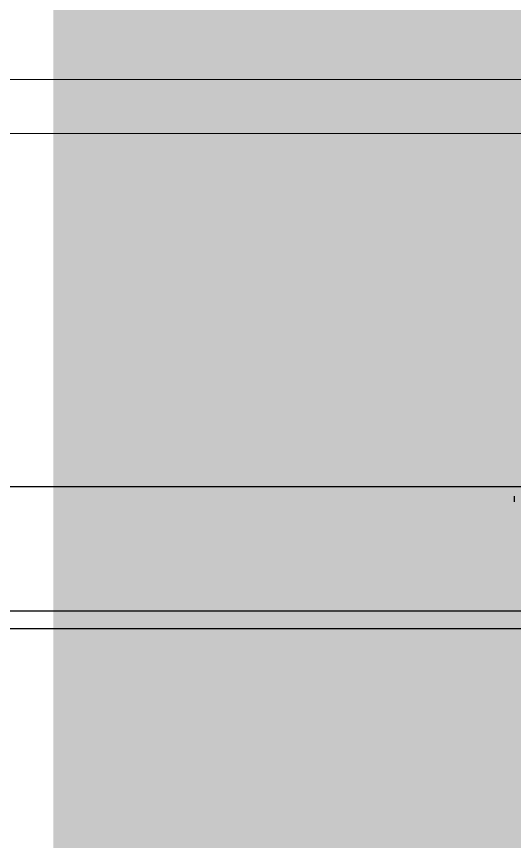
# Model space of a CAD drawing. Header units: millimetres. Extents: x -27408 to 60590, y 623 to 42257.
# Drawn here: x 59154.94 to 59168.61, y 17678.32 to 17700.96 of the extents above; entities that cross this region are included whole.
import ezdxf

# ---------------------------------------------------------------- set-up
doc = ezdxf.new("R2010")
doc.units = ezdxf.units.MM
doc.header["$LTSCALE"] = 100
doc.header["$MEASUREMENT"] = 0
doc.linetypes.add('HIDDEN', pattern=[2, 1, -1])
doc.layers.get('0').update_dxf_attribs({"linetype": 'CONTINUOUS'})
for name, color, linetype in [('254', 254, 'CONTINUOUS'), ('ELE7 (0.07)', 8, 'CONTINUOUS'), ('ELE9', 9, 'CONTINUOUS'), ('LED', 7, 'CONTINUOUS'), ('OVERHEAD DOOR - 1', 4, 'CONTINUOUS'), ('OVERHEAD DOOR - ELE', 9, 'CONTINUOUS'), ('OVERHEAD DOOR - ETC', 252, 'CONTINUOUS'), ('주차-화물', 251, 'CONTINUOUS')]:
    doc.layers.add(name, color=color, linetype=linetype)

# ---------------------------------------------------------------- blocks, each defined once
blk = doc.blocks.new('A$C9dd89177')
at = {"layer": '주차-화물', "ltscale": 0.1}
blk.add_lwpolyline([(0, 0), (11000, 0), (11000, 3250), (0, 3250), (0, 0), (11000, 3250)], dxfattribs=at)
blk = doc.blocks.new('A$C2563bbe5')
at = {"layer": 'ELE7 (0.07)', "ltscale": 0.002}
blk.add_line((875, 252), (3325, 252), dxfattribs=at)
at = {"layer": 'OVERHEAD DOOR - 1', "lineweight": 0}
for p, q in [((829.6, 823), (3370.4, 823)), ((3370.4, 747), (829.6, 747))]:
    blk.add_line(p, q, dxfattribs=at)
at = {"layer": 'OVERHEAD DOOR - ELE', "ltscale": 0.002}
blk.add_line((3325, 52), (875, 52), dxfattribs=at)
at = {"layer": 'OVERHEAD DOOR - ETC'}
blk.add_line((3242, 230.2), (3242, 238.4), dxfattribs=at)
blk = doc.blocks.new('B2FF')
at = {"layer": 'ELE9', "color": 253, "ltscale": 0.1}
blk.add_blockref('A$C2563bbe5', (37306924.7, 564819.3), dxfattribs=at)
at = {"layer": 'ELE9', "color": 253, "ltscale": 0.1, "rotation": 90.00000000000001}
blk.add_blockref('A$C9dd89177', (37310799.7, 553896.3), dxfattribs=at)

msp = doc.modelspace()

# ---------------------------------------------------------------- hatches: boundary and pattern name
at = {"layer": '254', "ltscale": 10000}
h = msp.add_hatch(color=256, dxfattribs=at)
h.dxf.hatch_style = 1
edge = h.paths.add_edge_path()
edge.add_arc((59210.946, 17426.068), 50, 180, 270)
edge.add_line((59210.946, 17376.068), (59339.62, 17376.068))
edge.add_arc((59339.62, 17426.068), 50, 270, 360)
edge.add_line((59389.62, 17426.068), (59389.62, 17739.861))
edge.add_arc((59339.62, 17739.861), 50, 0, 90)
edge.add_line((59339.62, 17789.861), (59210.946, 17789.861))
edge.add_arc((59210.946, 17739.861), 50, 90, 180)
edge.add_line((59160.946, 17739.861), (59160.946, 17426.068))

# ---------------------------------------------------------------- next in the draw order: block references
at = {"xscale": 0.01956471256889679, "yscale": 0.01956471256889679, "zscale": 0.01956471256889679}
msp.add_blockref('B2FF', (-670794.073, 6632.608), dxfattribs=at)

# ---------------------------------------------------------------- next in the draw order: linework, layer by layer
at = {"layer": 'LED', "color": 6, "linetype": 'HIDDEN', "ltscale": 0.3, "const_width": 10}
msp.add_lwpolyline([(59160.946, 17426.068, 0.414214), (59210.946, 17376.068), (59339.62, 17376.068, 0.414214), (59389.62, 17426.068), (59389.62, 17739.861, 0.414214), (59339.62, 17789.861), (59210.946, 17789.861, 0.414214), (59160.946, 17739.861)], format="xyb", close=True, dxfattribs=at)

doc.saveas('drawing.dxf')
